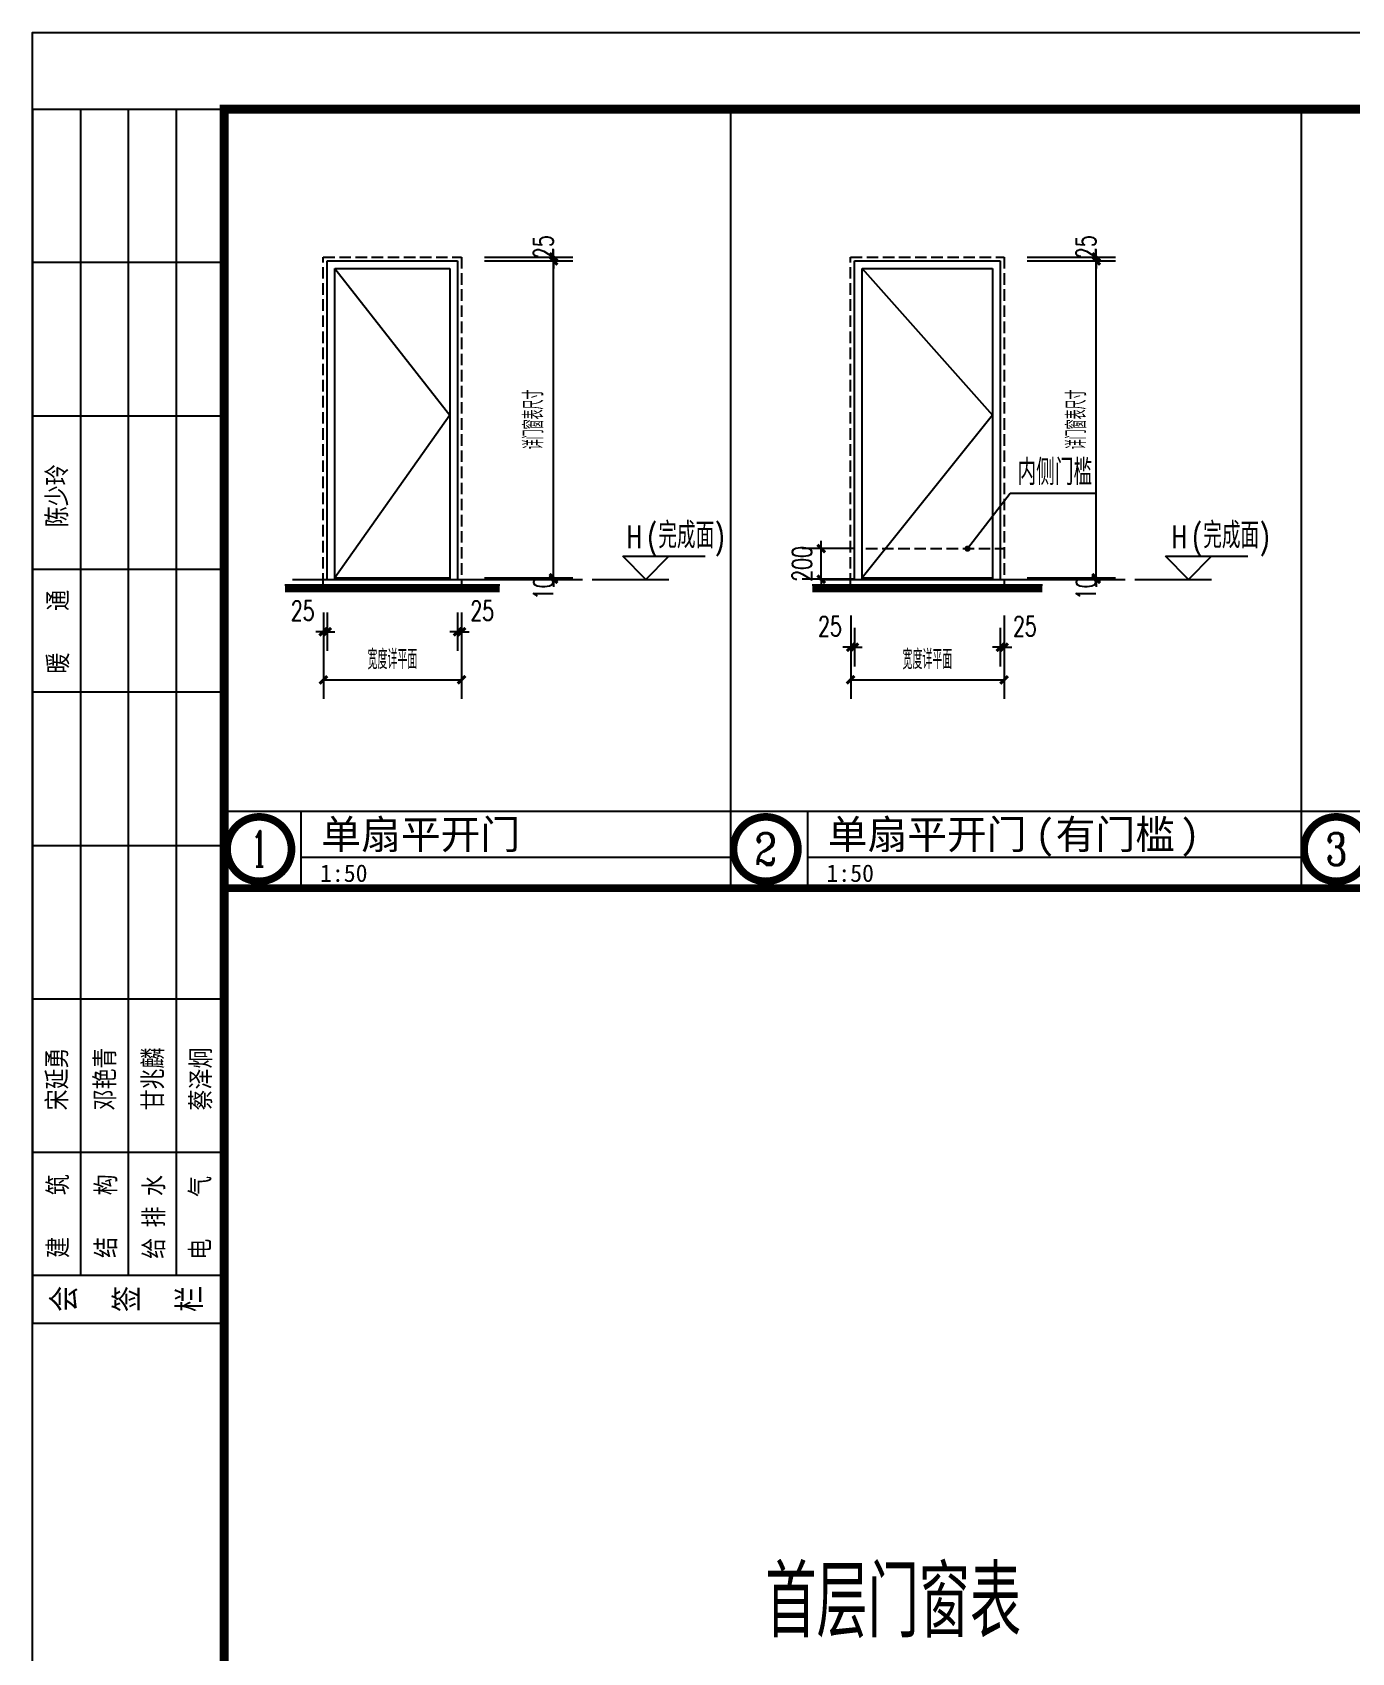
# Model space of a CAD drawing. Header units: millimetres. Extents: x 434053 to 1059003, y -2417481 to 936527.
# Drawn here: x 578801 to 587397, y -2397079 to -2386521 of the extents above; entities that cross this region are included whole.
import ezdxf
from ezdxf.enums import TextEntityAlignment as Align

# ---------------------------------------------------------------- set-up
doc = ezdxf.new("R2010")
doc.units = ezdxf.units.MM
doc.header["$LTSCALE"] = 1000
doc.header["$MEASUREMENT"] = 0
doc.linetypes.add('DASH', pattern=[0.35, 0.25, -0.1])
doc.layers.get('Defpoints').update_dxf_attribs({"color": 6})
for name, color, linetype in [('A-ANNO-DIMS', 3, 'Continuous'), ('A-ANNO-TABL', 7, 'Continuous'), ('A-ANNO-TTLB', 7, 'Continuous'), ('DIM_IDEN', 3, 'Continuous'), ('PUB_DIM', 83, 'Continuous'), ('WINDOW', 4, 'Continuous'), ('建筑-注释-说明', 7, 'Continuous')]:
    doc.layers.add(name, color=color, linetype=linetype)
doc.styles.add('_TCH_DIM', font='SIMPLEX.shx', dxfattribs={"width": 0.8, "height": 3, "bigfont": 'GBCBIG.shx'})
doc.styles.add('_TCH_DIM_T3', font='SIMPLEX', dxfattribs={"width": 0.705882, "bigfont": 'GBCBIG'})
doc.styles.add('_TCH_LABEL', font='COMPLEX', dxfattribs={"bigfont": 'GBCBIG'})
doc.styles.add('_TCH_WDTABLE', font='SIMPLEX', dxfattribs={"bigfont": 'GBCBIG'})
doc.styles.add('TITXH', font='')
doc.styles.add('TITXV', font='', dxfattribs={"width": 0.8})
doc.styles.add('宋体', font='', dxfattribs={"width": 0.8})
doc.styles.get('TITXH').set_extended_font_data('@SimSun')
doc.styles.get('TITXV').set_extended_font_data('SimSun')
doc.styles.get('宋体').set_extended_font_data('SimSun')
doc.dimstyles.new('_TCH_ARCH&&50', dxfattribs={"dimtxt": 127.5, "dimasz": 50, "dimexe": 125, "dimexo": 150, "dimgap": 61.25, "dimtad": 1, "dimdec": 0, "dimzin": 0, "dimdsep": 46, "dimtxsty": '_TCH_DIM_T3', "dimblk": 'ARCHTICK', "dimcen": 0.09, "dimclrt": 7, "dimazin": 2, "dimtfac": 1, "dimtdec": 0, "dimtix": 1, "dimtmove": 2, "dimatfit": 3, "dimfxl": 1, "dimtolj": 1, "dimtzin": 0, "dimarcsym": 0})

# ---------------------------------------------------------------- blocks, each defined once
blk = doc.blocks.new('asdfgafg$titleblk$00000094')
for p, q in [((0, 25), (-158.25, 25)), ((-158.25, 0), (-158.25, 25)), ((-152, 0), (-152, 25)), ((-136, 0), (-136, 25)), ((-116, 0), (-116, 25)), ((-96, 0), (-96, 25)), ((-76, 0), (-76, 25)), ((-60, 0), (-60, 25)), ((-40, 0), (-40, 25)), ((-20, 0), (-20, 25)), ((0, 18.75), (-152, 18.75)), ((0, 12.5), (-152, 12.5)), ((0, 6.25), (-152, 6.25))]:
    blk.add_line(p, q)
blk.add_lwpolyline([(0, 25), (0, 0)])
at = {"style": 'TITXV', "width": 0.8}
for s, p in [('建    筑', (-149.72, 20.45)), ('暖    通', (-73.55, 20.45)), ('结    构', (-149.72, 14.2)), ('给 排 水', (-149.83, 7.95)), ('电    气', (-149.94, 1.92))]:
    blk.add_text(s, height=2.5, dxfattribs=at).set_placement(p)
at = {"style": 'TITXH', "width": 1.2}
blk.add_text('会  签  栏', height=2.5, rotation=270, dxfattribs=at).set_placement((-156.36, 23.03))
at = {"style": 'TITXV', "width": 0.8}
for tag, p in [('建筑', (-126.4, 21.84)), ('暖通', (-50.4, 21.84)), ('结构', (-126.4, 15.59)), ('给排水', (-126.4, 9.34)), ('电气', (-126.4, 3.09))]:
    blk.add_attdef(tag, text='', height=2.5, dxfattribs=at).set_placement(p, align=Align.MIDDLE_CENTER)
blk = doc.blocks.new('_ArchTick')
at = {"color": 0, "linetype": 'ByBlock', "const_width": 0.4}
blk.add_lwpolyline([(-0.5, -0.5), (0.5, 0.5)], dxfattribs=at)
blk = doc.blocks.new('*D270')
at = {"layer": 'Defpoints', "color": 0, "transparency": 16777216}
for p in [(580697, -2390170), (581597, -2390170), (581597, -2390740)]:
    blk.add_point(p, dxfattribs=at)
at = {"layer": 'PUB_DIM', "color": 0, "lineweight": -2, "transparency": 16777216}
for p, q in [((580697, -2390320), (580697, -2390865)), ((581597, -2390320), (581597, -2390865)), ((580697, -2390740), (581597, -2390740))]:
    blk.add_line(p, q, dxfattribs=at)
at = {"layer": 'PUB_DIM', "color": 0, "lineweight": -2, "transparency": 16777216, "xscale": 50, "yscale": 50, "zscale": 50, "rotation": 180}
blk.add_blockref('_ArchTick', (580697, -2390740), dxfattribs=at)
at = {"layer": 'PUB_DIM', "color": 0, "lineweight": -2, "transparency": 16777216, "xscale": 50, "yscale": 50, "zscale": 50}
blk.add_blockref('_ArchTick', (581597, -2390740), dxfattribs=at)
at = {"layer": 'PUB_DIM', "color": 7, "transparency": 16777216, "insert": (581147, -2390608), "char_height": 127.5, "attachment_point": 5, "style": '_TCH_DIM_T3'}
blk.add_mtext('\\A1;宽度详平面', dxfattribs=at)
blk = doc.blocks.new('*D271')
at = {"layer": 'Defpoints', "color": 0, "transparency": 16777216}
for p in [(580697, -2390152), (580722, -2390152), (580722, -2390427)]:
    blk.add_point(p, dxfattribs=at)
at = {"layer": 'PUB_DIM', "color": 0, "lineweight": -2, "transparency": 16777216}
for p, q in [((580697, -2390302), (580697, -2390552)), ((580722, -2390302), (580722, -2390552)), ((580697, -2390427), (580647, -2390427)), ((580697, -2390427), (580722, -2390427)), ((580722, -2390427), (580772, -2390427))]:
    blk.add_line(p, q, dxfattribs=at)
at = {"layer": 'PUB_DIM', "color": 0, "lineweight": -2, "transparency": 16777216, "xscale": 50, "yscale": 50, "zscale": 50}
blk.add_blockref('_ArchTick', (580697, -2390427), dxfattribs=at)
at = {"layer": 'PUB_DIM', "color": 0, "lineweight": -2, "transparency": 16777216, "xscale": 50, "yscale": 50, "zscale": 50, "rotation": 180}
blk.add_blockref('_ArchTick', (580722, -2390427), dxfattribs=at)
at = {"layer": 'PUB_DIM', "color": 7, "transparency": 16777216, "insert": (580562, -2390290), "char_height": 127.5, "attachment_point": 5, "style": '_TCH_DIM_T3'}
blk.add_mtext('\\A1;25', dxfattribs=at)
blk = doc.blocks.new('*D272')
at = {"layer": 'Defpoints', "color": 0, "transparency": 16777216}
for p in [(584133, -2390170), (585133, -2390170), (585133, -2390740)]:
    blk.add_point(p, dxfattribs=at)
at = {"layer": 'PUB_DIM', "color": 0, "lineweight": -2, "transparency": 16777216}
for p, q in [((584133, -2390320), (584133, -2390865)), ((585133, -2390320), (585133, -2390865)), ((584133, -2390740), (585133, -2390740))]:
    blk.add_line(p, q, dxfattribs=at)
at = {"layer": 'PUB_DIM', "color": 0, "lineweight": -2, "transparency": 16777216, "xscale": 50, "yscale": 50, "zscale": 50, "rotation": 180}
blk.add_blockref('_ArchTick', (584133, -2390740), dxfattribs=at)
at = {"layer": 'PUB_DIM', "color": 0, "lineweight": -2, "transparency": 16777216, "xscale": 50, "yscale": 50, "zscale": 50}
blk.add_blockref('_ArchTick', (585133, -2390740), dxfattribs=at)
at = {"layer": 'PUB_DIM', "color": 7, "transparency": 16777216, "insert": (584633, -2390608), "char_height": 127.5, "attachment_point": 5, "style": '_TCH_DIM_T3'}
blk.add_mtext('\\A1;宽度详平面', dxfattribs=at)
blk = doc.blocks.new('*D273')
at = {"layer": 'Defpoints', "color": 0, "transparency": 16777216}
for p in [(584133, -2390252), (584158, -2390252), (584158, -2390528)]:
    blk.add_point(p, dxfattribs=at)
at = {"layer": 'PUB_DIM', "color": 0, "lineweight": -2, "transparency": 16777216}
for p, q in [((584133, -2390402), (584133, -2390653)), ((584158, -2390402), (584158, -2390653)), ((584133, -2390528), (584083, -2390528)), ((584133, -2390528), (584158, -2390528)), ((584158, -2390528), (584208, -2390528))]:
    blk.add_line(p, q, dxfattribs=at)
at = {"layer": 'PUB_DIM', "color": 0, "lineweight": -2, "transparency": 16777216, "xscale": 50, "yscale": 50, "zscale": 50}
blk.add_blockref('_ArchTick', (584133, -2390528), dxfattribs=at)
at = {"layer": 'PUB_DIM', "color": 0, "lineweight": -2, "transparency": 16777216, "xscale": 50, "yscale": 50, "zscale": 50, "rotation": 180}
blk.add_blockref('_ArchTick', (584158, -2390528), dxfattribs=at)
at = {"layer": 'PUB_DIM', "color": 7, "transparency": 16777216, "insert": (583998, -2390391), "char_height": 127.5, "attachment_point": 5, "style": '_TCH_DIM_T3'}
blk.add_mtext('\\A1;25', dxfattribs=at)
blk = doc.blocks.new('*D277')
at = {"layer": 'Defpoints', "color": 0, "transparency": 16777216}
for p in [(581572, -2390152), (581597, -2390152), (581597, -2390427)]:
    blk.add_point(p, dxfattribs=at)
at = {"layer": 'PUB_DIM', "color": 0, "lineweight": -2, "transparency": 16777216}
for p, q in [((581572, -2390302), (581572, -2390552)), ((581597, -2390302), (581597, -2390552)), ((581572, -2390427), (581522, -2390427)), ((581572, -2390427), (581597, -2390427)), ((581597, -2390427), (581647, -2390427))]:
    blk.add_line(p, q, dxfattribs=at)
at = {"layer": 'PUB_DIM', "color": 0, "lineweight": -2, "transparency": 16777216, "xscale": 50, "yscale": 50, "zscale": 50}
blk.add_blockref('_ArchTick', (581572, -2390427), dxfattribs=at)
at = {"layer": 'PUB_DIM', "color": 0, "lineweight": -2, "transparency": 16777216, "xscale": 50, "yscale": 50, "zscale": 50, "rotation": 180}
blk.add_blockref('_ArchTick', (581597, -2390427), dxfattribs=at)
at = {"layer": 'PUB_DIM', "color": 7, "transparency": 16777216, "insert": (581732, -2390290), "char_height": 127.5, "attachment_point": 5, "style": '_TCH_DIM_T3'}
blk.add_mtext('\\A1;25', dxfattribs=at)
blk = doc.blocks.new('*D278')
at = {"layer": 'Defpoints', "color": 0, "transparency": 16777216}
for p in [(585108, -2390252), (585133, -2390252), (585133, -2390528)]:
    blk.add_point(p, dxfattribs=at)
at = {"layer": 'PUB_DIM', "color": 0, "lineweight": -2, "transparency": 16777216}
for p, q in [((585108, -2390402), (585108, -2390653)), ((585133, -2390402), (585133, -2390653)), ((585108, -2390528), (585058, -2390528)), ((585108, -2390528), (585133, -2390528)), ((585133, -2390528), (585183, -2390528))]:
    blk.add_line(p, q, dxfattribs=at)
at = {"layer": 'PUB_DIM', "color": 0, "lineweight": -2, "transparency": 16777216, "xscale": 50, "yscale": 50, "zscale": 50}
blk.add_blockref('_ArchTick', (585108, -2390528), dxfattribs=at)
at = {"layer": 'PUB_DIM', "color": 0, "lineweight": -2, "transparency": 16777216, "xscale": 50, "yscale": 50, "zscale": 50, "rotation": 180}
blk.add_blockref('_ArchTick', (585133, -2390528), dxfattribs=at)
at = {"layer": 'PUB_DIM', "color": 7, "transparency": 16777216, "insert": (585268, -2390391), "char_height": 127.5, "attachment_point": 5, "style": '_TCH_DIM_T3'}
blk.add_mtext('\\A1;25', dxfattribs=at)
blk = doc.blocks.new('*D280')
at = {"layer": 'Defpoints', "color": 0, "transparency": 16777216}
for p in [(583941, -2389885), (584303, -2389885), (584303, -2390085)]:
    blk.add_point(p, dxfattribs=at)
at = {"layer": 'PUB_DIM', "color": 0, "lineweight": -2, "transparency": 16777216}
for p, q in [((583941, -2389885), (583941, -2389835)), ((584153, -2389885), (583816, -2389885)), ((583941, -2390085), (583941, -2389885)), ((584153, -2390085), (583816, -2390085)), ((583941, -2390085), (583941, -2390135))]:
    blk.add_line(p, q, dxfattribs=at)
at = {"layer": 'PUB_DIM', "color": 0, "lineweight": -2, "transparency": 16777216, "xscale": 50, "yscale": 50, "zscale": 50}
for p, rotation in [((583941, -2389885), 270), ((583941, -2390085), 90)]:
    blk.add_blockref('_ArchTick', p, dxfattribs=dict(at, rotation=rotation))
at = {"layer": 'PUB_DIM', "color": 7, "transparency": 16777216, "insert": (583816, -2389985), "char_height": 127.5, "attachment_point": 5, "rotation": 90, "style": '_TCH_DIM_T3'}
blk.add_mtext('\\A1;200', dxfattribs=at)
blk = doc.blocks.new('*D1051')
at = {"layer": 'A-ANNO-DIMS', "color": 0, "lineweight": -2, "transparency": 16777216}
for p, q in [((585283, -2390075), (585858, -2390075)), ((585733, -2390075), (585733, -2390025)), ((585733, -2390085), (585733, -2390075)), ((585283, -2390085), (585858, -2390085)), ((585733, -2390085), (585733, -2390135))]:
    blk.add_line(p, q, dxfattribs=at)
at = {"layer": 'Defpoints', "color": 0, "transparency": 16777216}
for p in [(585133, -2390075), (585733, -2390075), (585133, -2390085)]:
    blk.add_point(p, dxfattribs=at)
at = {"layer": 'A-ANNO-DIMS', "color": 0, "lineweight": -2, "transparency": 16777216, "xscale": 50, "yscale": 50, "zscale": 50}
for p, rotation in [((585733, -2390075), 270), ((585733, -2390085), 90)]:
    blk.add_blockref('_ArchTick', p, dxfattribs=dict(at, rotation=rotation))
at = {"layer": 'A-ANNO-DIMS', "color": 7, "transparency": 16777216, "insert": (585666, -2390143), "char_height": 127.5, "attachment_point": 5, "rotation": 90, "style": '_TCH_DIM_T3'}
blk.add_mtext('\\A1;10', dxfattribs=at)
blk = doc.blocks.new('*D1052')
at = {"layer": 'A-ANNO-DIMS', "color": 0, "lineweight": -2, "transparency": 16777216}
for p, q in [((585283, -2388010), (585858, -2388010)), ((585733, -2390075), (585733, -2388010)), ((585283, -2390075), (585858, -2390075))]:
    blk.add_line(p, q, dxfattribs=at)
at = {"layer": 'Defpoints', "color": 0, "transparency": 16777216}
for p in [(585133, -2388010), (585733, -2388010), (585133, -2390075)]:
    blk.add_point(p, dxfattribs=at)
at = {"layer": 'A-ANNO-DIMS', "color": 0, "lineweight": -2, "transparency": 16777216, "xscale": 50, "yscale": 50, "zscale": 50}
for p, rotation in [((585733, -2388010), 90), ((585733, -2390075), 270)]:
    blk.add_blockref('_ArchTick', p, dxfattribs=dict(at, rotation=rotation))
at = {"layer": 'A-ANNO-DIMS', "color": 7, "transparency": 16777216, "insert": (585604, -2389043), "char_height": 127.5, "attachment_point": 5, "rotation": 90, "style": '_TCH_DIM_T3'}
blk.add_mtext('\\A1;详门窗表尺寸', dxfattribs=at)
blk = doc.blocks.new('*D1053')
at = {"layer": 'A-ANNO-DIMS', "color": 0, "lineweight": -2, "transparency": 16777216}
for p, q in [((585733, -2387985), (585733, -2387935)), ((585283, -2387985), (585858, -2387985)), ((585283, -2388010), (585858, -2388010)), ((585733, -2388010), (585733, -2387985)), ((585733, -2388010), (585733, -2388060))]:
    blk.add_line(p, q, dxfattribs=at)
at = {"layer": 'Defpoints', "color": 0, "transparency": 16777216}
for p in [(585133, -2387985), (585133, -2388010), (585733, -2387985)]:
    blk.add_point(p, dxfattribs=at)
at = {"layer": 'A-ANNO-DIMS', "color": 0, "lineweight": -2, "transparency": 16777216, "xscale": 50, "yscale": 50, "zscale": 50}
for p, rotation in [((585733, -2387985), 270), ((585733, -2388010), 90)]:
    blk.add_blockref('_ArchTick', p, dxfattribs=dict(at, rotation=rotation))
at = {"layer": 'A-ANNO-DIMS', "color": 7, "transparency": 16777216, "insert": (585666, -2387920), "char_height": 127.5, "attachment_point": 5, "rotation": 90, "style": '_TCH_DIM_T3'}
blk.add_mtext('\\A1;25', dxfattribs=at)
blk = doc.blocks.new('*D1054')
at = {"layer": 'A-ANNO-DIMS', "color": 0, "lineweight": -2, "transparency": 16777216}
for p, q in [((581747, -2390075), (582322, -2390075)), ((582197, -2390075), (582197, -2390025)), ((582197, -2390085), (582197, -2390075)), ((581747, -2390085), (582322, -2390085)), ((582197, -2390085), (582197, -2390135))]:
    blk.add_line(p, q, dxfattribs=at)
at = {"layer": 'Defpoints', "color": 0, "transparency": 16777216}
for p in [(581597, -2390075), (582197, -2390075), (581597, -2390085)]:
    blk.add_point(p, dxfattribs=at)
at = {"layer": 'A-ANNO-DIMS', "color": 0, "lineweight": -2, "transparency": 16777216, "xscale": 50, "yscale": 50, "zscale": 50}
for p, rotation in [((582197, -2390075), 270), ((582197, -2390085), 90)]:
    blk.add_blockref('_ArchTick', p, dxfattribs=dict(at, rotation=rotation))
at = {"layer": 'A-ANNO-DIMS', "color": 7, "transparency": 16777216, "insert": (582130, -2390143), "char_height": 127.5, "attachment_point": 5, "rotation": 90, "style": '_TCH_DIM_T3'}
blk.add_mtext('\\A1;10', dxfattribs=at)
blk = doc.blocks.new('*D1055')
at = {"layer": 'A-ANNO-DIMS', "color": 0, "lineweight": -2, "transparency": 16777216}
for p, q in [((581747, -2388010), (582322, -2388010)), ((582197, -2390075), (582197, -2388010)), ((581747, -2390075), (582322, -2390075))]:
    blk.add_line(p, q, dxfattribs=at)
at = {"layer": 'Defpoints', "color": 0, "transparency": 16777216}
for p in [(581597, -2388010), (582197, -2388010), (581597, -2390075)]:
    blk.add_point(p, dxfattribs=at)
at = {"layer": 'A-ANNO-DIMS', "color": 0, "lineweight": -2, "transparency": 16777216, "xscale": 50, "yscale": 50, "zscale": 50}
for p, rotation in [((582197, -2388010), 90), ((582197, -2390075), 270)]:
    blk.add_blockref('_ArchTick', p, dxfattribs=dict(at, rotation=rotation))
at = {"layer": 'A-ANNO-DIMS', "color": 7, "transparency": 16777216, "insert": (582067, -2389043), "char_height": 127.5, "attachment_point": 5, "rotation": 90, "style": '_TCH_DIM_T3'}
blk.add_mtext('\\A1;详门窗表尺寸', dxfattribs=at)
blk = doc.blocks.new('*D1056')
at = {"layer": 'A-ANNO-DIMS', "color": 0, "lineweight": -2, "transparency": 16777216}
for p, q in [((582197, -2387985), (582197, -2387935)), ((581747, -2387985), (582322, -2387985)), ((581747, -2388010), (582322, -2388010)), ((582197, -2388010), (582197, -2387985)), ((582197, -2388010), (582197, -2388060))]:
    blk.add_line(p, q, dxfattribs=at)
at = {"layer": 'Defpoints', "color": 0, "transparency": 16777216}
for p in [(581597, -2387985), (581597, -2388010), (582197, -2387985)]:
    blk.add_point(p, dxfattribs=at)
at = {"layer": 'A-ANNO-DIMS', "color": 0, "lineweight": -2, "transparency": 16777216, "xscale": 50, "yscale": 50, "zscale": 50}
for p, rotation in [((582197, -2387985), 270), ((582197, -2388010), 90)]:
    blk.add_blockref('_ArchTick', p, dxfattribs=dict(at, rotation=rotation))
at = {"layer": 'A-ANNO-DIMS', "color": 7, "transparency": 16777216, "insert": (582130, -2387920), "char_height": 127.5, "attachment_point": 5, "rotation": 90, "style": '_TCH_DIM_T3'}
blk.add_mtext('\\A1;25', dxfattribs=at)

msp = doc.modelspace()

# ---------------------------------------------------------------- linework, layer by layer
for p, q in [((583350.9, -2387021.3), (583350.9, -2392097.1)), ((587068.9, -2387021.3), (587068.9, -2392097.1)), ((580446.5, -2390120.4), (581846.5, -2390120.4)), ((583882.9, -2390120.4), (585382.9, -2390120.4)), ((598132, -2391597.1), (580050.9, -2391597.1)), ((580550.9, -2391597.1), (580550.9, -2392097.1)), ((583850.9, -2391597.1), (583850.9, -2392097.1)), ((583350.9, -2391897.1), (580550.9, -2391897.1)), ((583350.9, -2391897.1), (580550.9, -2391897.1)), ((583853.4, -2391897.1), (583850.9, -2391897.1)), ((587068.9, -2391897.1), (583850.9, -2391897.1)), ((617100.9, -2392097.1), (580050.9, -2392097.1))]:
    msp.add_line(p, q)
at = {"color": 11}
for p, q in [((580496.5, -2390085.4), (582384.7, -2390085.4)), ((583932.9, -2390085.4), (585921.1, -2390085.4))]:
    msp.add_line(p, q, dxfattribs=at)
at = {"const_width": 50}
for points in [[(580446.5, -2390145.4), (581846.5, -2390145.4)], [(583882.9, -2390145.4), (585382.9, -2390145.4)], [(617100.9, -2392097.1), (580050.9, -2392097.1)]]:
    msp.add_lwpolyline(points, dxfattribs=at)
at = {"layer": 'A-ANNO-TTLB'}
msp.add_lwpolyline([(578800.9, -2416221.3), (578800.9, -2386521.3), (620850.9, -2386521.3), (620850.9, -2416221.3)], close=True, dxfattribs=at)
at = {"layer": 'A-ANNO-TTLB', "const_width": 60}
msp.add_lwpolyline([(580050.9, -2415721.3), (620350.9, -2415721.3), (620350.9, -2387021.3), (580050.9, -2387021.3)], close=True, dxfattribs=at)
at = {"layer": 'DIM_IDEN', "const_width": 50}
for points in [[(580489.3, -2391843.3, 1), (580069.3, -2391843.3, 1)], [(583789.3, -2391843.3, 1), (583369.3, -2391843.3, 1)], [(587507.3, -2391843.3, 1), (587087.3, -2391843.3, 1)]]:
    msp.add_lwpolyline(points, format="xyb", close=True, dxfattribs=at)
at = {"layer": 'PUB_DIM', "linetype": 'ByBlock'}
for p, q in [((584894.4, -2389885.4), (585172.4, -2389523.7)), ((585172.4, -2389523.7), (585732.9, -2389523.7))]:
    msp.add_line(p, q, dxfattribs=at)
at = {"layer": 'PUB_DIM'}
for p, q in [((582797.9, -2390085.4), (582647.9, -2389935.4)), ((582647.9, -2389935.4), (583184.6, -2389935.4)), ((582797.9, -2390085.4), (582947.9, -2389935.4)), ((586334.3, -2390085.4), (586184.3, -2389935.4)), ((586184.3, -2389935.4), (586721, -2389935.4)), ((586334.3, -2390085.4), (586484.3, -2389935.4)), ((582447.9, -2390085.4), (582947.9, -2390085.4)), ((585984.3, -2390085.4), (586484.3, -2390085.4))]:
    msp.add_line(p, q, dxfattribs=at)
at = {"layer": 'PUB_DIM', "linetype": 'ByBlock', "const_width": 20}
msp.add_lwpolyline([(584888.3, -2389893.3, 1), (584900.5, -2389877.5, 1)], format="xyb", close=True, dxfattribs=at)
at = {"layer": 'WINDOW', "color": 11, "linetype": 'DASH', "ltscale": 0.3}
for p, q in [((580696.5, -2390120.4), (580696.5, -2387985.4)), ((580696.5, -2387985.4), (581596.5, -2387985.4)), ((581596.5, -2387985.4), (581596.5, -2390120.4)), ((584132.9, -2390120.4), (584132.9, -2387985.4)), ((584132.9, -2387985.4), (585132.9, -2387985.4)), ((585132.9, -2387985.4), (585132.9, -2390120.4)), ((584232.9, -2389885.4), (585132.9, -2389885.4))]:
    msp.add_line(p, q, dxfattribs=at)
at = {"layer": 'WINDOW'}
for p, q in [((580721.5, -2390085.4), (580721.5, -2388010.4)), ((580721.5, -2388010.4), (581571.5, -2388010.4)), ((580771.5, -2390085.4), (580771.5, -2388060.4)), ((580771.5, -2388060.4), (581521.5, -2388060.4)), ((581521.5, -2388060.4), (581521.5, -2390085.4)), ((581571.5, -2388010.4), (581571.5, -2390085.4)), ((584157.9, -2390085.4), (584157.9, -2388010.4)), ((584157.9, -2388010.4), (585107.9, -2388010.4)), ((584207.9, -2390085.4), (584207.9, -2388060.4)), ((584207.9, -2388060.4), (585057.9, -2388060.4)), ((585057.9, -2388060.4), (585057.9, -2390085.4)), ((585107.9, -2388010.4), (585107.9, -2390085.4)), ((580771.5, -2390075.4), (581521.5, -2390075.4)), ((584207.9, -2390075.4), (585057.9, -2390075.4))]:
    msp.add_line(p, q, dxfattribs=at)
at = {"layer": 'WINDOW', "color": 11, "ltscale": 0.3}
for points in [[(580771.5, -2388060.4), (581521.5, -2389015.4), (580771.5, -2390075.4)], [(584207.9, -2388060.4), (585057.9, -2389015.4), (584207.9, -2390075.4)]]:
    msp.add_lwpolyline(points, dxfattribs=at)

# ---------------------------------------------------------------- block references
at = {"layer": 'A-ANNO-TTLB', "xscale": 49.99999999999999, "yscale": 49.99999999999999, "zscale": 49.99999999999999, "rotation": 90}
msp.add_blockref('asdfgafg$titleblk$00000094', (580050.9, -2387021.3), dxfattribs=at).add_auto_attribs({'暖通': '陈少玲', '电气': '蔡泽炯', '给排水': '甘兆麟', '结构': '邓艳青', '建筑': '宋延勇'})

# ---------------------------------------------------------------- texts
at = {"layer": 'A-ANNO-TABL', "style": '_TCH_WDTABLE'}
msp.add_text('首层门窗表', height=462.98, dxfattribs=at).set_placement((583577.2, -2396980.6))
at = {"layer": 'DIM_IDEN', "color": 7, "style": '_TCH_LABEL'}
for s, height, width, p, p2 in [('1', 232.4, 0.979073, (580230.6, -2391956.4), (580328.1, -2391956.4)), ('2', 206.3, 1.052341, (583506.9, -2391946.4), (583651.7, -2391946.4)), ('3', 208.9, 1.011378, (587226.9, -2391947.8), (587367.8, -2391947.8))]:
    msp.add_text(s, height=height, dxfattribs=dict(at, width=width)).set_placement(p, p2, align=Align.FIT)
at = {"layer": 'PUB_DIM', "color": 7, "linetype": 'ByBlock', "style": '_TCH_DIM'}
msp.add_text('内侧门槛', height=168.79, dxfattribs=at).set_placement((585220.6, -2389471.2))
at = {"layer": 'PUB_DIM', "color": 7, "style": '_TCH_DIM', "width": 0.705882}
for s, p in [('H', (582674.5, -2389882.9)), ('(', (582809.5, -2389882.9)), (')', (583248.2, -2389882.9)), ('H', (586225.4, -2389882.9)), ('(', (586360.4, -2389882.9)), (')', (586799.1, -2389882.9))]:
    msp.add_text(s, height=148.8, dxfattribs=at).set_placement(p)
at = {"layer": 'PUB_DIM', "color": 7, "style": '_TCH_DIM'}
for p in [(582879.5, -2389882.9), (586430.4, -2389882.9)]:
    msp.add_text('完成面', height=168.79, dxfattribs=at).set_placement(p)
at = {"layer": '建筑-注释-说明', "style": '宋体'}
for s, height, p in [('单扇平开门', 189.87, (580683.5, -2391842)), ('单扇平开门', 189.87, (583983.5, -2391842)), ('(', 189.9, (585333.7, -2391842)), ('有门槛', 189.87, (585468.7, -2391842)), (')', 189.9, (586278.9, -2391842)), ('1:50', 113.92, (580674.9, -2392056.8)), ('1:50', 113.92, (583974.9, -2392056.8))]:
    msp.add_text(s, height=height, dxfattribs=at).set_placement(p)

# ---------------------------------------------------------------- dimensions: what is measured, and where the dimension line sits
at = {"layer": 'A-ANNO-DIMS'}
for base, p1, p2, picture, middle in [((582196.5, -2387985.4), (581596.5, -2388010.4), (581596.5, -2387985.4), '*D1056', (582129.5, -2387920.2)), ((585732.9, -2387985.4), (585132.9, -2388010.4), (585132.9, -2387985.4), '*D1053', (585665.9, -2387920.2)), ((582196.5, -2390075.4), (581596.5, -2390085.4), (581596.5, -2390075.4), '*D1054', (582129.5, -2390143.5)), ((585732.9, -2390075.4), (585132.9, -2390085.4), (585132.9, -2390075.4), '*D1051', (585665.9, -2390143.5))]:
    dim = msp.add_linear_dim(base=base, p1=p1, p2=p2, angle=90, dimstyle='_TCH_ARCH&&50', dxfattribs=at)
    dim.commit()
    dim.dimension.update_dxf_attribs({"geometry": picture, "text_midpoint": middle, "dimtype": 129})
for p1, p2, picture, middle in [((581596.5, -2390075.4), (581596.5, -2388010.4), '*D1055', (582067.3, -2389042.9)), ((585132.9, -2390075.4), (585132.9, -2388010.4), '*D1052', (585603.7, -2389042.9))]:
    dim = msp.add_aligned_dim(p1=p1, p2=p2, distance=-600, text='详门窗表尺寸', dimstyle='_TCH_ARCH&&50', dxfattribs=at)
    dim.commit()
    dim.dimension.update_dxf_attribs({"geometry": picture, "text_midpoint": middle})
at = {"layer": 'PUB_DIM'}
dim = msp.add_aligned_dim(p1=(584302.9, -2390085.4), p2=(584302.9, -2389885.4), distance=361.7, dimstyle='_TCH_ARCH&&50', dxfattribs=at)
dim.commit()
dim.dimension.update_dxf_attribs({"geometry": '*D280', "text_midpoint": (583816.2, -2389985.4)})
for base, p1, p2, picture, middle in [((580721.5, -2390427.1), (580696.5, -2390151.5), (580721.5, -2390151.5), '*D271', (580561.5, -2390289.6)), ((581596.5, -2390427.1), (581571.5, -2390151.5), (581596.5, -2390151.5), '*D277', (581731.5, -2390289.6)), ((584157.9, -2390528), (584132.9, -2390252.4), (584157.9, -2390252.4), '*D273', (583997.9, -2390390.5)), ((585132.9, -2390528), (585107.9, -2390252.4), (585132.9, -2390252.4), '*D278', (585267.9, -2390390.5))]:
    dim = msp.add_linear_dim(base=base, p1=p1, p2=p2, angle=0, dimstyle='_TCH_ARCH&&50', dxfattribs=at)
    dim.commit()
    dim.dimension.update_dxf_attribs({"geometry": picture, "text_midpoint": middle, "dimtype": 129})
for p1, p2, picture, middle in [((580696.5, -2390170.2), (581596.5, -2390170.2), '*D270', (581146.5, -2390608.4)), ((584132.9, -2390170.2), (585132.9, -2390170.2), '*D272', (584632.9, -2390608.4))]:
    dim = msp.add_aligned_dim(p1=p1, p2=p2, distance=-569.5, text='宽度详平面', dimstyle='_TCH_ARCH&&50', dxfattribs=at)
    dim.commit()
    dim.dimension.update_dxf_attribs({"geometry": picture, "text_midpoint": middle})

doc.saveas('drawing.dxf')
